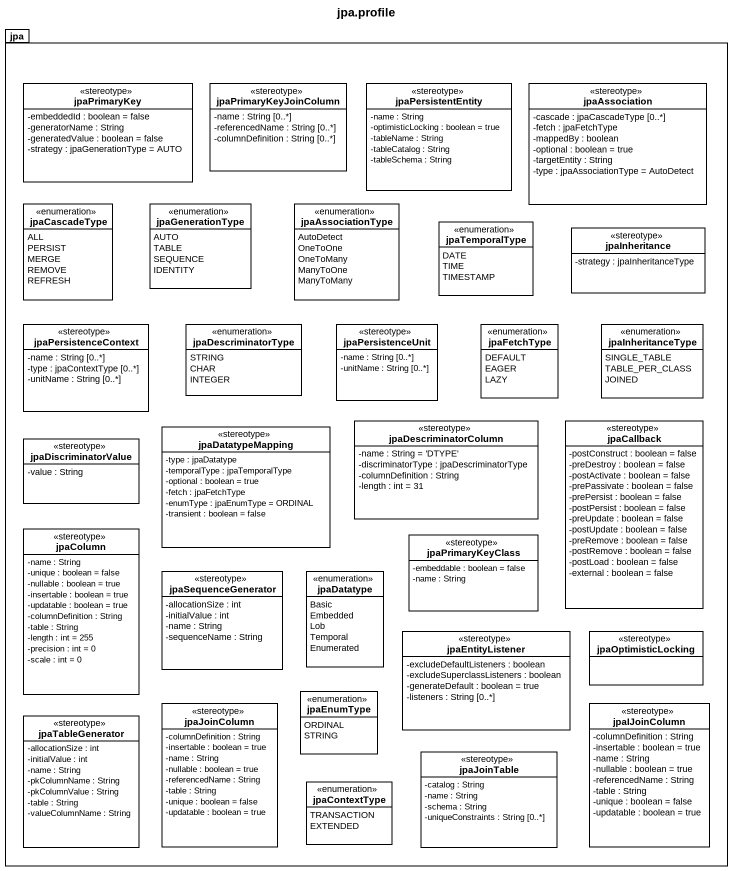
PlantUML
@startuml
title jpa.profile
hide circle
hide empty members
skinparam classAttributeIconSize 0
package jpa {
  class jpaPrimaryKey <<stereotype>> {
    -embeddedId : boolean = false
    -generatorName : String
    -generatedValue : boolean = false
    -strategy : jpaGenerationType = AUTO
  }
  class jpaPrimaryKeyJoinColumn <<stereotype>> {
    -name : String [0..*]
    -referencedName : String [0..*]
    -columnDefinition : String [0..*]
  }
  class jpaPersistentEntity <<stereotype>> {
    -name : String
    -optimisticLocking : boolean = true
    -tableName : String
    -tableCatalog : String
    -tableSchema : String
  }
  class jpaAssociation <<stereotype>> {
    -cascade : jpaCascadeType [0..*]
    -fetch : jpaFetchType
    -mappedBy : boolean
    -optional : boolean = true
    -targetEntity : String
    -type : jpaAssociationType = AutoDetect
  }
  enum jpaCascadeType {
    ALL
    PERSIST
    MERGE
    REMOVE
    REFRESH
  }
  enum jpaGenerationType {
    AUTO
    TABLE
    SEQUENCE
    IDENTITY
  }
  enum jpaAssociationType {
    AutoDetect
    OneToOne
    OneToMany
    ManyToOne
    ManyToMany
  }
  enum jpaTemporalType {
    DATE
    TIME
    TIMESTAMP
  }
  class jpaInheritance <<stereotype>> {
    -strategy : jpaInheritanceType
  }
  class jpaPersistenceContext <<stereotype>> {
    -name : String [0..*]
    -type : jpaContextType [0..*]
    -unitName : String [0..*]
  }
  enum jpaDescriminatorType {
    STRING
    CHAR
    INTEGER
  }
  class jpaPersistenceUnit <<stereotype>> {
    -name : String [0..*]
    -unitName : String [0..*]
  }
  enum jpaFetchType {
    DEFAULT
    EAGER
    LAZY
  }
  enum jpaInheritanceType {
    SINGLE_TABLE
    TABLE_PER_CLASS
    JOINED
  }
  class jpaDatatypeMapping <<stereotype>> {
    -type : jpaDatatype
    -temporalType : jpaTemporalType
    -optional : boolean = true
    -fetch : jpaFetchType
    -enumType : jpaEnumType = ORDINAL
    -transient : boolean = false
  }
  class jpaDescriminatorColumn <<stereotype>> {
    -name : String = 'DTYPE'
    -discriminatorType : jpaDescriminatorType
    -columnDefinition : String
    -length : int = 31
  }
  class jpaCallback <<stereotype>> {
    -postConstruct : boolean = false
    -preDestroy : boolean = false
    -postActivate : boolean = false
    -prePassivate : boolean = false
    -prePersist : boolean = false
    -postPersist : boolean = false
    -preUpdate : boolean = false
    -postUpdate : boolean = false
    -preRemove : boolean = false
    -postRemove : boolean = false
    -postLoad : boolean = false
    -external : boolean = false
  }
  class jpaDiscriminatorValue <<stereotype>> {
    -value : String
  }
  class jpaColumn <<stereotype>> {
    -name : String
    -unique : boolean = false
    -nullable : boolean = true
    -insertable : boolean = true
    -updatable : boolean = true
    -columnDefinition : String
    -table : String
    -length : int = 255
    -precision : int = 0
    -scale : int = 0
  }
  class jpaPrimaryKeyClass <<stereotype>> {
    -embeddable : boolean = false
    -name : String
  }
  class jpaSequenceGenerator <<stereotype>> {
    -allocationSize : int
    -initialValue : int
    -name : String
    -sequenceName : String
  }
  enum jpaDatatype {
    Basic
    Embedded
    Lob
    Temporal
    Enumerated
  }
  class jpaEntityListener <<stereotype>> {
    -excludeDefaultListeners : boolean
    -excludeSuperclassListeners : boolean
    -generateDefault : boolean = true
    -listeners : String [0..*]
  }
  class jpaOptimisticLocking <<stereotype>>
  class jpaJoinColumn <<stereotype>> {
    -columnDefinition : String
    -insertable : boolean = true
    -name : String
    -nullable : boolean = true
    -referencedName : String
    -table : String
    -unique : boolean = false
    -updatable : boolean = true
  }
  enum jpaEnumType {
    ORDINAL
    STRING
  }
  class jpaIJoinColumn <<stereotype>> {
    -columnDefinition : String
    -insertable : boolean = true
    -name : String
    -nullable : boolean = true
    -referencedName : String
    -table : String
    -unique : boolean = false
    -updatable : boolean = true
  }
  class jpaTableGenerator <<stereotype>> {
    -allocationSize : int
    -initialValue : int
    -name : String
    -pkColumnName : String
    -pkColumnValue : String
    -table : String
    -valueColumnName : String
  }
  enum jpaContextType {
    TRANSACTION
    EXTENDED
  }
  class jpaJoinTable <<stereotype>> {
    -catalog : String
    -name : String
    -schema : String
    -uniqueConstraints : String [0..*]
  }
}
@enduml
